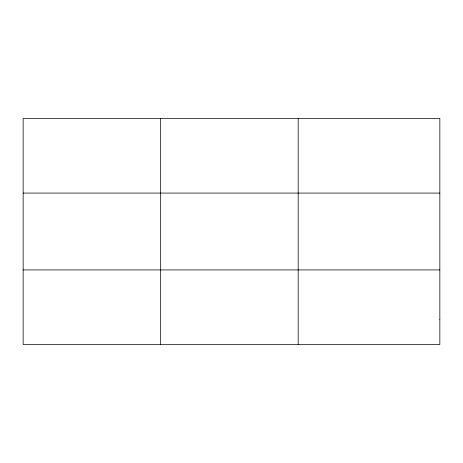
<?xml version="1.0" encoding="UTF-8"?>
<svg xmlns="http://www.w3.org/2000/svg" width="463" height="463" viewBox="0 0 463 463"><rect width="100%" height="100%" fill="white"/><g stroke="black" fill="none" stroke-linecap="round" stroke-linejoin="round"><path stroke-width="0.69" d="M160.661 344.518L160.661 118.482M298.172 344.518L298.172 118.482M23.15 193.077L439.85 193.077M23.15 269.923L439.85 269.923M439.85 319.655L439.85 344.518L23.15 344.518L23.15 118.482L439.85 118.482L439.85 319.655"/></g></svg>
